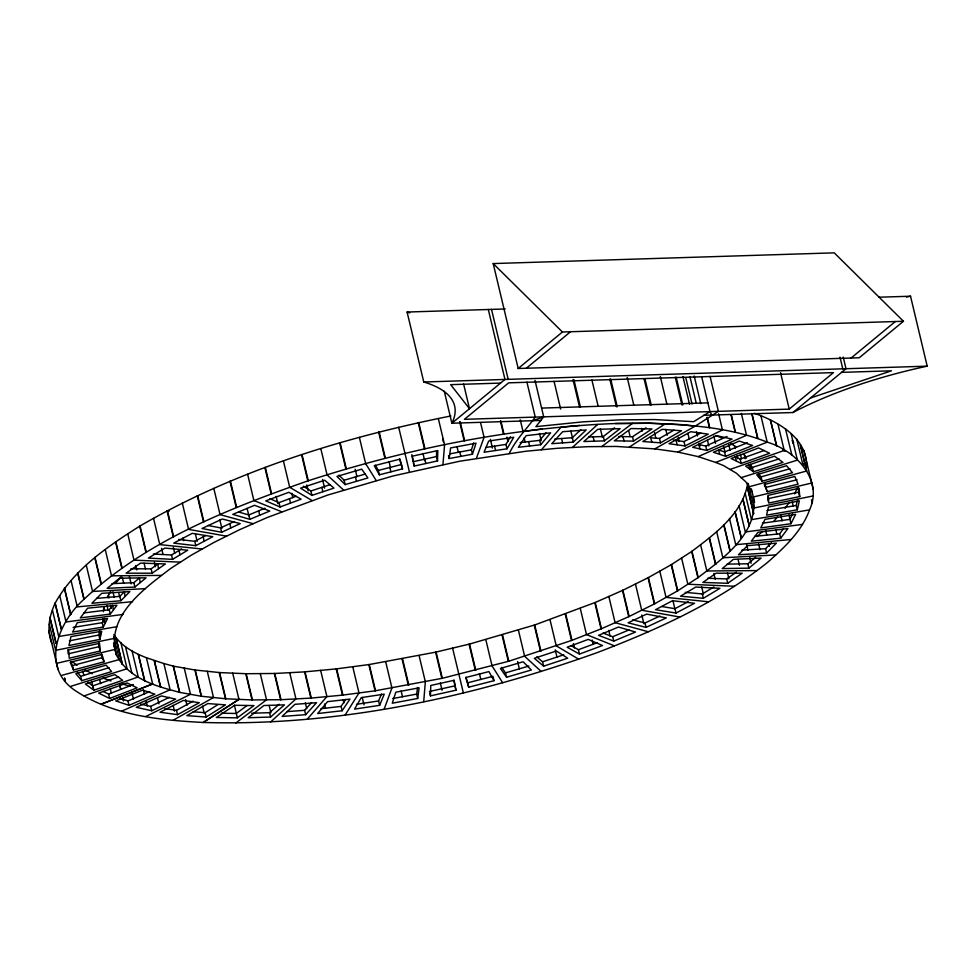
<?xml version="1.0" encoding="UTF-8"?>
<svg xmlns="http://www.w3.org/2000/svg" width="976" height="976" viewBox="0 0 976 976"><rect width="100%" height="100%" fill="white"/><g stroke="black" fill="none" stroke-linecap="round" stroke-linejoin="round"><path stroke-width="1.46" d="M413.47 463.173L414.166 466.089L437.516 460.916L436.479 456.548L436.65 450.607M430.465 695.864L430.782 685.469L454.121 680.309L455.975 690.215L430.465 695.864L429.769 692.948M437.516 460.916L437.834 450.534L412.323 456.182L414.166 466.089M56.559 663.375L115.009 649.418C109.153 613.343 145.278 587.955 170.361 568.679L190.832 555.454L213.988 542.424L239.547 529.724L267.241 517.512L327.777 495.039L392.974 475.983L459.964 461.172L525.832 451.254L557.43 448.277L587.686 446.679L616.259 446.447L654.774 448.887L695.229 426.109L718.409 411.347L710.077 376.37M113.619 643.587L116.254 654.64C126.355 675.05 149.34 684.249 170.105 689.776L163.883 663.534L173.484 666.169L194.932 670L219.588 672.574L246.184 673.721L274.781 673.477L304.61 671.878L336.208 668.902L369.294 664.522L435.613 652.163L469.554 644.062L534.714 624.969L595.226 602.473L622.883 590.26L648.406 577.56L671.207 564.714L691.691 551.489C714.859 533.921 742.773 513.791 747.762 483.144M121.732 711.126L170.129 689.764L179.73 692.399L201.178 696.23L225.468 698.767L252.028 699.938L281.027 699.707L310.856 698.108L342.466 695.132L375.065 690.825L442.348 678.283L508.789 661.228L571.973 640.329L601.472 628.715L628.751 616.661L654.31 603.973L677.454 590.944L697.938 577.719C723.009 558.443 759.133 533.055 753.289 496.979L811.727 483.022M450.924 415.959C342.796 437.577 235.46 470.505 139.714 526.174C107.482 546.56 74.066 569.154 55.071 603.253C49.325 615.856 46.494 630.203 51.887 643.477M809.531 509.875C823.768 479.326 795.037 450.326 767.209 442.14C729.963 427.256 689.276 424.694 649.577 423.23L615.331 423.523C510.741 427.634 407.236 448.655 307.818 480.9C228.213 508.838 146.363 540.765 83.899 599.349C57.816 622.59 39.76 668.292 76.592 691.484C113.85 715.713 159.796 720.129 203.167 722.472L238.949 699.365L232.691 673.135M103.419 611.696L103.773 607.365L104.469 610.281M423.718 701.634L425.341 681.76L419.082 655.53M442.958 464.637L444.568 444.763M806.652 467.138C807.567 438.187 778.311 421.571 754.277 413.251M417.704 698.462L419.107 687.848L395.817 692.191L392.279 703.208L417.704 698.462L416.667 694.095L417.533 687.458M449.192 458.537L450.583 447.935L476.02 443.189L472.469 454.206L449.192 458.537L448.496 455.621M99.869 639.39L101.736 631.228L70.967 636.608L68.942 645.514L99.869 639.39L98.832 635.022L99.759 630.935L100.504 635.364M460.855 456.268L459.794 451.998M797.319 509.789L799.356 500.871L768.417 507.008L766.563 515.157L797.319 509.789L796.282 505.422L797.636 499.48M472.469 454.206L471.432 449.826L473.653 442.945M107.36 597.605L110.654 591.334M384.215 709.003L391.937 687.982L385.691 661.752M476.349 458.415L484.084 437.394L480.607 422.828M797.685 487.231L794.598 493.893M379.627 705.331L384.239 694.143L361.279 697.608L354.544 709.113L379.627 705.331L378.578 700.963L381.47 693.973M103.273 627.043L107.567 618.479L77.336 622.664L72.651 632.021L103.273 627.043L102.236 622.676L104.371 618.394L105.115 622.81M495.588 450.412L494.49 446.142M792.585 514.01L789.913 519.354L762.573 523.148M790.95 523.722L795.635 514.364L765.013 519.354L760.731 527.918L790.95 523.722L789.011 514.852M507.008 448.789L513.754 437.272L488.671 441.054L484.047 452.254L507.008 448.789L505.971 444.422L510.46 436.736M535.007 380.408L543.681 416.837L535.885 426.646L583.062 421.839L619.54 419.887L654.652 419.558L693.668 421.681L709.979 411.616L701.646 376.638M345.248 714.871L358.997 692.948L352.751 666.718M509.289 453.45C515.816 439.651 526.491 429.172 535.251 417.106L526.918 382.128M789.23 502.445L785.058 508.276M238.949 699.365L203.215 722.46C337.464 726.437 471.213 697.62 597.166 652.627C657.129 629.679 716.75 602.9 767.282 562.64C784.131 547.768 801.747 531.493 809.555 509.875L751.447 519.671L745.2 493.441M342.137 710.76L349.933 699.109L327.546 701.659L317.676 713.541L342.137 710.76L341.1 706.392L345.772 699.402M83.79 612.952L109.263 609.732L112.594 605.291L113.338 609.695M110.3 614.111L116.961 605.23L87.62 608.182L80.337 617.893L110.3 614.111L109.263 609.732M529.639 445.898L528.516 441.64M754.692 536.349L779.641 533.835L783.277 528.98M780.678 538.203L787.961 528.504L757.986 532.286L751.325 541.168L780.678 538.203L779.641 533.835M520.123 442.592L539.704 440.371L545.987 432.795M540.753 444.739L550.61 432.844L526.162 435.638L518.366 447.289L540.753 444.739L539.704 440.371M116.254 582.428L121 576.962M307.245 719.202L326.887 696.596L320.64 670.366M541.399 449.79L561.041 427.195L579.512 425.451M773.797 521.233L777.543 516.914M286.944 711.626L304.61 710.308L311.539 702.683M305.659 714.676L316.541 702.696L294.972 704.306L282.101 716.433L305.659 714.676L304.61 710.308M96.648 598.386L119.841 596.348L124.318 591.798L125.087 596.19M120.878 600.716L129.845 591.615L101.687 593.323L91.89 603.266L120.878 600.716L119.841 596.348M562.652 442.775L561.493 438.529M741.845 550.135L765.562 548.695L771.443 542.729M766.599 553.063L776.408 543.12L747.409 545.669L738.442 554.771L766.599 553.063L765.562 548.695M554.758 439.029L572.278 437.724L580.866 429.635M573.315 442.091L586.198 429.965L562.64 431.709L551.757 443.702L573.315 442.091L572.278 437.724M270.645 721.923L295.948 698.901L289.701 672.671M572.339 447.496L597.641 424.475M756.864 536.629L762.158 531.822M251.613 713.236L269.547 712.675L279.136 704.245M270.584 717.043L284.443 704.867L263.935 705.514L248.172 717.75L270.584 717.043L269.547 712.675M111.984 583.672L133.846 582.66L139.434 578.048L140.202 582.428M134.895 587.04L146.058 577.816L119.401 578.243L107.201 588.321L134.895 587.04L133.846 582.66M518.195 368.489L562.42 331.999L903.459 321.275L834.236 252.845L493.197 263.569L518.195 368.489L859.234 357.777L903.459 321.275M526.32 368.245L570.545 331.742M594.25 441.091L593.066 436.833M789.23 409.115L833.455 372.625L508.667 382.836L464.43 419.326L789.23 409.115L780.556 372.686M851.109 358.021L895.334 321.531M703.55 415.325L792.927 412.519L845.997 368.721L927.2 366.171L910.535 296.216L878.961 297.216M727.108 564.116L747.848 563.774L755.619 557.369M748.885 568.154L761.097 558.077L733.403 559.358L722.228 568.581L748.885 568.154L747.848 563.774M588.674 436.98L603.327 436.516L614.575 427.769M604.364 440.884L620.114 428.647L597.702 429.342L583.855 441.53L604.364 440.884L603.327 436.516M235.838 723.009L266.533 699.829L260.275 673.599M601.765 446.569L632.46 423.377M246.977 705.587L236.265 713.468L221.259 713.212M237.302 717.836L253.98 705.587L234.752 705.27L216.294 717.482L237.302 717.836L234.435 705.16M130.845 568.825L151.134 568.825L157.758 564.201L158.551 568.569M152.183 573.193L165.432 563.957L140.568 563.103L126.087 573.193L152.183 573.193L151.134 568.825M624.103 440.847L622.883 436.589M707.673 578.268L726.681 578.914L736.343 572.192M727.73 583.294L742.211 573.193L716.116 573.193L702.854 582.428L727.73 583.294L726.681 578.914M618.772 436.528L632.497 436.76L646.039 427.793M633.546 441.128L651.992 428.903L630.984 428.549L614.319 440.81L633.546 441.128L632.497 436.76M629.349 447.032L665.132 423.926M193.199 711.809L205.119 712.675L218.002 704.55M206.168 717.043L225.493 704.867L207.766 703.574L186.794 715.64L206.168 717.043L205.119 712.675M153.354 554.026L171.508 554.99L181.646 548.89M172.557 559.358L187.746 550.208L164.944 548.073L148.352 558.077L172.557 559.358L171.508 554.99M651.87 442.055L650.626 437.809L659.483 438.456L673.904 430.16M685.201 592.347L702.305 593.945L713.798 587.027M703.342 598.312L719.946 588.321L695.742 587.04L680.54 596.19L703.342 598.312L702.305 593.945M660.532 442.823L681.492 430.758L662.131 429.342L642.806 441.53L660.532 442.823L659.483 438.456M173.057 720.288L213.512 697.511L207.266 671.281M164.81 708.674L176.497 710.308L193.126 701.146M177.534 714.676L199.287 702.696L183.244 700.451L160.015 712.224L177.534 714.676L176.497 710.308M178.584 539.435L194.761 541.302L205.668 535.531M195.798 545.669L212.756 536.702L192.272 533.323L173.74 543.12L195.798 545.669L194.761 541.302M661.801 606.523L674.977 608.695L688.214 601.704M676.014 613.062L694.546 603.266L672.488 600.728L655.53 609.695L676.014 613.062L674.977 608.695M677.246 444.702L675.978 440.444M673.306 440.078L684.005 441.567L700.78 433.063M685.042 445.947L708.283 434.161L690.752 431.721L668.999 443.702L685.042 445.947L684.005 441.567M722.484 429.904L677.808 452.095L654.798 448.875M145.814 716.482L190.491 694.302L184.232 668.072M140.825 704.184L150.682 706.38L169.299 697.328M151.731 710.76L175.668 699.109L161.479 695.937L136.237 707.295L151.731 710.76L150.682 706.38M207.973 525.478L220.613 527.906L233.862 521.709M221.65 532.286L240.206 523.6L222.26 519.012L201.983 528.504L221.65 532.286L220.613 527.906M632.57 619.833L645.002 623.005L659.861 616.051M646.039 627.385L666.303 617.893L646.637 614.111L628.093 622.798L646.039 627.385L645.002 623.005M699.963 448.753L698.682 444.495L705.77 446.081L727.022 436.516M706.807 450.448L732.061 439.102L716.567 435.638L692.631 447.289L706.807 450.448L705.77 446.081M677.82 452.083L698.169 456.622L746.567 435.272M119.999 698.304L127.966 700.963L149.743 691.533M129.015 705.331L154.867 694.143L142.703 690.081L115.717 700.902L129.015 705.331L127.966 700.963M238.839 512.071L248.795 514.974L264.984 508.228M249.832 519.342L269.766 511.046L254.553 505.287L232.776 514.364L249.832 519.342L248.795 514.974M719.763 454.169L718.47 449.912L724.546 451.937L747.482 442.75M603.022 633.07L612.696 636.73L629.032 629.923M613.733 641.11L635.51 632.033L618.455 627.043L598.532 635.352L613.733 641.11L612.696 636.73M725.583 456.304L752.569 445.495L739.283 441.067L713.419 452.254L725.583 456.304L724.546 451.937M152.634 683.969L101.089 704.245L152.659 683.956L146.412 657.726C133.98 652.981 121.17 645.99 113.826 634.534M698.182 456.609L715.628 462.441L767.185 442.165L760.963 415.91M103.127 691.411L108.604 694.095L133.346 684.542M109.641 698.462L137.128 687.848L127.112 682.956L98.686 693.106L109.641 698.462L108.604 694.095M269.925 498.724L279.002 502.628L296.131 496.259M280.039 506.995L301.133 499.163L288.823 492.307L265.777 500.871L280.039 506.995L279.002 502.628M736.453 460.892L735.135 456.622L740.15 459.074L764.293 450.436M571.045 645.6L578.426 649.711L597.41 642.659M579.476 654.079L602.521 645.514L588.26 639.39L567.166 647.234L579.476 654.079L578.426 649.711M533.006 420.68L543.681 416.837M741.187 463.441L769.6 453.279L758.645 447.935L731.158 458.537L741.187 463.441L740.15 459.074M84.07 695.937L138.25 676.941L132.004 650.711M715.652 462.429L723.545 465.589L730.036 469.456L784.228 450.461L777.982 424.231M87.938 682.297L92.781 685.847L118.73 676.917M93.83 690.215L122.647 680.309L114.887 674.611L85.339 683.993L93.83 690.215L92.781 685.847M810.531 397.988L891.442 370.807L841.58 372.368M303.353 486.207L310.893 491.001L330.156 484.633M311.93 495.381L333.951 488.098L324.679 480.216L300.62 488.171L311.93 495.381L310.893 491.001M749.812 468.834L748.482 464.564L752.362 467.406L753.411 471.774L782.947 462.392L774.468 456.182L745.64 466.089L753.411 471.774M536.776 656.885L542.571 661.801L563.799 654.786M543.608 666.169L567.678 658.214L556.369 651.016L534.336 658.3L543.608 666.169L542.571 661.801M752.362 467.406L779.092 458.915M70.882 686.287L127.112 668.78L120.865 642.55M730.036 469.456L736.368 473.201L741.187 477.618L797.404 460.111L791.158 433.881M77.299 672.305L80.691 676.319L109.117 667.645M81.728 680.687L111.581 671.586L106.164 665.168L75.811 673.672L81.728 680.687L80.691 676.319M338.965 475.117L344.113 480.241L365.414 474.007M345.162 484.608L367.879 477.959L361.742 469.151L336.927 476.41L345.162 484.608L344.113 480.241M759.718 477.935L758.376 473.653L761.085 476.861L762.134 481.229L792.488 472.726L786.558 465.711L756.705 474.812L762.134 481.229M501.676 667.364L505.507 672.879L528.87 666.035M506.544 677.246L531.371 669.987L523.136 661.789L500.42 668.438L506.544 677.246L505.507 672.879M761.085 476.861L789.999 468.748M61.683 675.392L119.328 659.569L113.777 636.254M741.187 477.618L745.884 481.9L748.958 486.829L806.615 471.005L800.357 444.775L806.591 471.018M70.809 661.74L72.456 665.608L103.005 657.409L101.492 653.871L102.236 658.324M104.042 661.789L101.028 654.701L70.199 662.253L73.505 669.975L104.042 661.789L103.358 658.873M375.418 465.235L378.322 470.432L401.478 464.503L402.527 468.87L379.359 474.812L374.296 465.711L399.599 459.22L402.527 468.87M766.062 488.073L764.708 483.779L767.258 491.684L798.087 484.145L794.793 476.41L764.245 484.608L767.258 491.684M465.979 677.295L467.65 682.81L492.953 676.319L494.002 680.687L468.7 687.177L465.772 677.527L488.927 671.586L494.002 680.687M766.221 487.317L797.05 479.777M803.541 463.807L805.847 463.258M99.528 647.247L98.796 642.806L99.088 646.637L68.174 653.847L67.856 649.662M100.125 651.016L69.223 658.214L68.588 649.845L99.552 643.355L100.125 651.016L99.088 646.637M436.479 456.548L413.129 461.721L411.811 454.633M768.759 499.139L767.758 496.296M429.428 691.496L454.926 685.847L453.877 680.187M798.344 487.988L798.661 492.172L767.697 498.675L768.393 501.579M799.71 496.552L768.746 503.043L768.161 495.381L799.076 488.183L799.71 496.552L798.661 492.172M803.529 463.856L805.834 463.38M55.571 650.37L114.168 638.426M812.715 496.028L754.119 507.971L748.263 483.913M69.369 640.854L98.832 635.022M449.607 453.901L471.432 449.826M392.73 698.548L416.667 694.095M766.977 510.533L796.282 505.422M116.852 626.714L58.743 636.523L52.497 610.293M73.066 627.422L102.236 622.676M485.877 447.447L505.971 444.422M356.447 704.306L378.578 700.963M542.107 428.989L523.038 431.526L520.269 419.863M123 614.429L66.014 621.98L59.768 595.75M802.272 524.417L745.298 531.969L739.052 505.739M320.958 708.686L341.1 706.392M132.553 601.68L77.324 606.901L71.077 580.671M790.963 539.496L735.733 544.706L729.487 518.476M145.424 588.626L92.549 591.456L86.291 565.226M775.749 554.941L722.874 557.76L716.628 531.53M541.253 420.424L451.888 423.23A199.824 63.403 -13.4 0 0 423.767 381.994L407.102 312.039L505.214 308.965M423.767 381.994L845.997 368.721L843.227 357.057M500.542 383.092L450.68 384.654L469.493 408.712L463.588 383.934M541.595 408.09L707.893 402.868M615.331 423.523L649.162 423.242L681.065 424.597L695.193 426.134M161.443 575.401L111.508 575.816L105.262 549.586M756.79 570.582L706.844 570.984L700.597 544.754M180.462 562.152L134.005 560.139L127.758 533.909M734.294 586.259L687.836 584.234L681.577 558.004M179.913 554.758L179.108 550.415M169.287 510.997L167.055 510.765L173.301 536.995M202.252 549.024L159.783 544.608L153.537 518.378M708.503 601.789L666.035 597.361L659.788 571.131M204.069 541.155L203.24 536.812M226.591 536.166L188.575 529.382L182.329 503.152M679.711 617.003L641.708 610.232L635.449 583.99M230.739 527.906L229.885 523.575M253.199 523.709L220.064 514.645L213.817 488.415M648.235 631.74L615.1 622.688L608.841 596.458M146.412 657.726L163.858 663.546M110.996 680.931L102.895 678.015M122.085 683.956L130.381 686.238M259.64 515.145L258.762 510.826M716.177 435.686L721.569 437.858M281.783 511.79L253.882 500.554L247.636 474.324M614.404 645.844L586.503 634.595L580.256 608.365M92.232 673.733L84.583 669.695M290.458 503.018L289.543 498.712M782.654 449.802L785.143 451.29M730.658 443.275L736.477 447.35M312.052 500.554L289.689 487.256L283.443 461.026M578.597 659.142L556.247 645.844L549.988 619.614M77.104 665.242L72.395 661.728M322.836 491.66L321.897 487.366M343.65 490.111L327.07 474.897L320.823 448.667M541.216 671.5L524.649 656.287L518.39 630.057M493.197 263.569L562.42 331.999M356.447 481.205L355.471 476.91M748.958 486.829L752.032 491.745M793.683 442.616L792.268 440.347L792.963 443.263M746.494 458.11L744.176 454.426L745.225 458.793M376.236 480.57L365.634 463.612L359.388 437.382M502.664 682.785L492.05 665.827L485.804 639.585M709.979 411.616L711.809 415.068M390.9 471.75L389.9 467.467M399.806 458.976L401.478 464.503M751.325 468.309L750.337 464.271L751.374 468.639M409.456 472.055L398.696 427.293M463.356 692.862L452.583 648.113M379.505 433.429L379.152 431.978L385.398 458.208M103.493 621.59L102.834 618.906L103.529 621.822M839.994 357.155L842.776 368.818M803.907 450.448L813.228 489.379M811.483 499.761L812.117 502.847M796.697 438.968L803.041 465.345M785.46 428.671L791.841 455.036M792.231 501.701L793.268 506.068M770.479 419.79L776.725 446.02M770.296 419.68L776.542 445.91M780.715 515.133L782.093 520.964M751.959 413.629L757.864 438.407M751.74 413.531L757.632 438.309M775.871 529.98L776.92 534.348M741.357 413.409L746.518 435.296M765.672 530.383L766.721 534.763M768.795 543.498L769.491 546.414M751.349 488.83L754.594 502.359M731.292 414.763L735.453 432.258M731.012 414.69L735.184 432.185M740.406 454.377L741.455 458.744M747.445 487.341L753.692 513.571M747.409 487.512L753.655 513.742M758.596 543.913L759.987 549.744M734.55 445.593L735.245 448.496M736.99 455.792L737.685 458.708M743.041 499.37L749.287 525.6M742.956 499.541L749.202 525.771M728.755 444.641L730.146 450.473M718.665 413.873L722.435 429.928M723.655 446.605L725.046 452.437M746.603 544.388L747.982 550.208M749.727 557.503L751.105 563.335M735.184 511.912L741.443 538.142M735.05 512.107L741.296 538.337M713.822 436.052L715.554 443.348M707.307 417.447L709.735 427.659M706.99 417.399L709.43 427.598M738.063 559.431L739.454 565.25M694.18 375.98L700.768 403.661M707.441 440.078L708.832 445.91M689.995 376.919L696.242 403.149M723.972 524.856L730.219 551.086M723.789 525.039L730.036 551.269M685.811 377.858L692.057 404.088M696.449 431.612L697.474 435.991M699.231 443.275L699.902 446.203M682.907 376.504L689.507 404.198M727.498 572.985L728.889 578.817M676.173 377.2L682.773 404.881M675.294 377.224L681.895 404.906M687.86 433.356L689.251 439.188M709.503 538.02L715.762 564.25M709.284 538.215L715.53 564.445M713.81 573.424L715.201 579.256M678.222 437.211L679.247 441.603M660.313 376.577L666.913 404.259M665.791 429.428L667.181 435.259M701.683 586.869L703.415 594.152M691.96 551.294L698.206 577.524M691.691 551.489L697.938 577.719M644.941 378.761L651.187 404.991M644.075 378.786L650.321 405.016M654.506 432.502L655.884 438.346M641.476 428.318L642.171 431.221M627.214 377.468L633.814 405.162M671.525 564.518L677.771 590.748M671.207 564.714L677.454 590.944M672.891 600.447L674.977 609.183M628.69 430.636L630.081 436.467M610.671 379.054L617.271 406.748M609.817 379.078L616.417 406.772M648.406 577.56L654.664 603.79M648.064 577.743L654.31 603.973M591.907 380.042L598.166 406.272M600.362 428.708L602.448 437.455M641.793 615.002L643.879 623.749M573.876 379.542L580.464 407.224M572.997 379.579L579.598 407.273M622.883 590.26L629.13 616.49M622.505 590.431L628.751 616.661M570.862 431.099L572.595 438.395M554.063 381.384L560.651 409.066M608.731 630.386L610.122 636.206M595.226 602.473L601.472 628.715M594.811 602.656L601.057 628.886M592.188 640.085L593.225 644.453M539.484 433.442L541.216 440.725M573.363 643.526L574.413 647.893M524.136 437.87L525.186 442.238M565.726 614.099L571.973 640.329M565.287 614.258L571.533 640.488M491.526 309.392L508.191 379.335M488.305 309.49L504.97 379.432L451.888 423.23L444.251 391.169M506.898 437.15L507.947 441.518M500.859 420.937L503.982 434.052M555.246 649.87L556.979 657.165M500.395 420.998L503.518 434.113M490.367 439.334L492.441 448.082M534.714 624.969L540.972 651.199M534.262 625.128L540.509 651.358M517.634 661.582L519.366 668.865M460.135 421.742L464.649 440.688M459.659 421.815L464.161 440.762M502.542 634.998L508.789 661.228M456.975 446.483L458.354 452.315M502.067 635.132L508.325 661.362M438.322 418.533L444.568 444.763M442.701 439.041L443.397 441.957M479.423 673.623L480.802 679.455M418.716 422.535L424.975 448.765M418.24 422.632L424.487 448.862M469.554 644.062L475.8 670.292M469.066 644.184L475.324 670.414M424.804 459.135L425.841 463.502M422.95 453.425L424.682 460.709M467.65 682.81L468.7 687.177M454.926 685.847L455.975 690.215M436.101 652.053L442.348 678.283M435.613 652.163L441.86 678.393M389.009 461.526L390.4 467.358M440.322 682.956L442.055 690.239M378.664 432.087L384.91 458.317M378.322 470.432L379.359 474.812M402.563 658.898L408.81 685.128M402.075 658.995L408.322 685.225M355.191 469.249L356.923 476.544M401.124 690.947L402.515 696.779M340.112 442.677L346.358 468.907M339.636 442.811L345.882 469.041M369.294 664.522L375.54 690.752M368.818 664.595L375.065 690.825M322.544 479.411L324.63 488.159M362.255 697.498L363.999 704.794M302.023 454.523L308.282 480.753M301.56 454.67L307.818 480.9M306.818 484.938L308.209 490.757M336.671 668.853L342.93 695.083M336.208 668.902L342.466 695.132M343.198 700.024L343.894 702.94M291.775 493.368L292.824 497.736M276.11 496.333L277.855 503.628M324.496 704.013L325.533 708.381M265.326 467.382L271.572 493.612M264.886 467.541L271.133 493.771M305.049 671.854L311.307 698.084M304.61 671.878L310.856 698.108M305.329 702.842L306.72 708.674M247.111 508.423L248.843 515.706M230.409 481.107L236.656 507.337M229.982 481.278L236.229 507.508M274.781 673.477L281.027 699.707M274.354 673.489L280.6 699.719M269.169 705.526L270.901 712.822M219.771 519.598L221.857 528.345M246.184 673.721L252.43 699.951M245.781 673.708L252.028 699.938M197.652 495.564L203.899 521.794M197.25 495.735L203.508 521.965M195.432 534.104L197.164 541.399M219.588 672.574L225.834 698.804M219.222 672.537L225.468 698.767M183.012 537.8L183.708 540.716M167.421 510.582L173.667 536.812M173.325 547.426L174.716 553.258M195.261 670.048L201.507 696.278M194.932 670L201.178 696.23M202.52 706.075L204.277 713.358M161.552 548.305L162.943 554.136M154.379 562.322L155.428 566.69M185.599 699.56L186.989 705.392M140.044 525.991L146.29 552.221M173.484 666.169L179.73 692.399M173.191 666.108L179.438 692.338M139.714 526.174L145.961 552.404M144.082 563.225L145.473 569.057M173.142 705.367L174.509 711.199M135.688 565.531L136.738 569.911M154.501 660.996L160.747 687.226M154.245 660.911L160.491 687.141M129.393 576.596L131.126 583.88M157.539 698.06L158.929 703.891M115.815 541.631L122.073 567.861M115.522 541.826L121.768 568.056M122.293 577.328L123.684 583.148M138.494 654.567L144.741 680.797M138.287 654.469L144.533 680.699M143.448 689.959L144.472 694.339M146.229 701.61L147.254 705.99M118.682 592.627L119.719 596.995M112.948 591.712L114.338 597.532M125.514 646.844L131.919 673.196M132.126 693.521L133.505 699.353M108.263 595.165L108.958 598.068M110.691 605.364L111.386 608.28M116.168 638.267L122.415 664.497M116.046 638.133L122.305 664.363M107.055 605.632L108.092 610M95.014 557.333L101.26 583.563M94.757 557.528L101.004 583.758M113.545 643.135L116.315 654.786M110.3 688.91L111.349 693.289M77.86 572.924L84.107 599.154M77.641 573.107L83.899 599.349M99.601 679.32L100.638 683.7M91.646 681.407L93.037 687.226M64.526 588.223L70.784 614.453M64.367 588.418L70.614 614.648M82.789 671.122L83.826 675.49M72.456 665.608L73.505 669.975M55.193 603.083L61.439 629.313M55.071 603.253L61.329 629.496M64.648 678.283L65.343 681.187M49.935 617.32L56.181 643.55M64.562 678.137L65.258 681.053M49.861 617.491L56.12 643.721M49.325 624.14L55.608 650.358M48.812 630.777L58.133 669.707M792.927 412.519A199.824 63.403 -13.4 0 1 927.2 366.171M407.102 312.039A199.824 63.403 -13.4 0 1 409.737 312.869M906.423 297.107A199.824 63.403 -13.4 0 1 910.535 296.216M120.707 689.032L119.658 684.652L120.682 689.032M123.476 700.683L122.781 697.767L123.464 700.695"/></g></svg>
